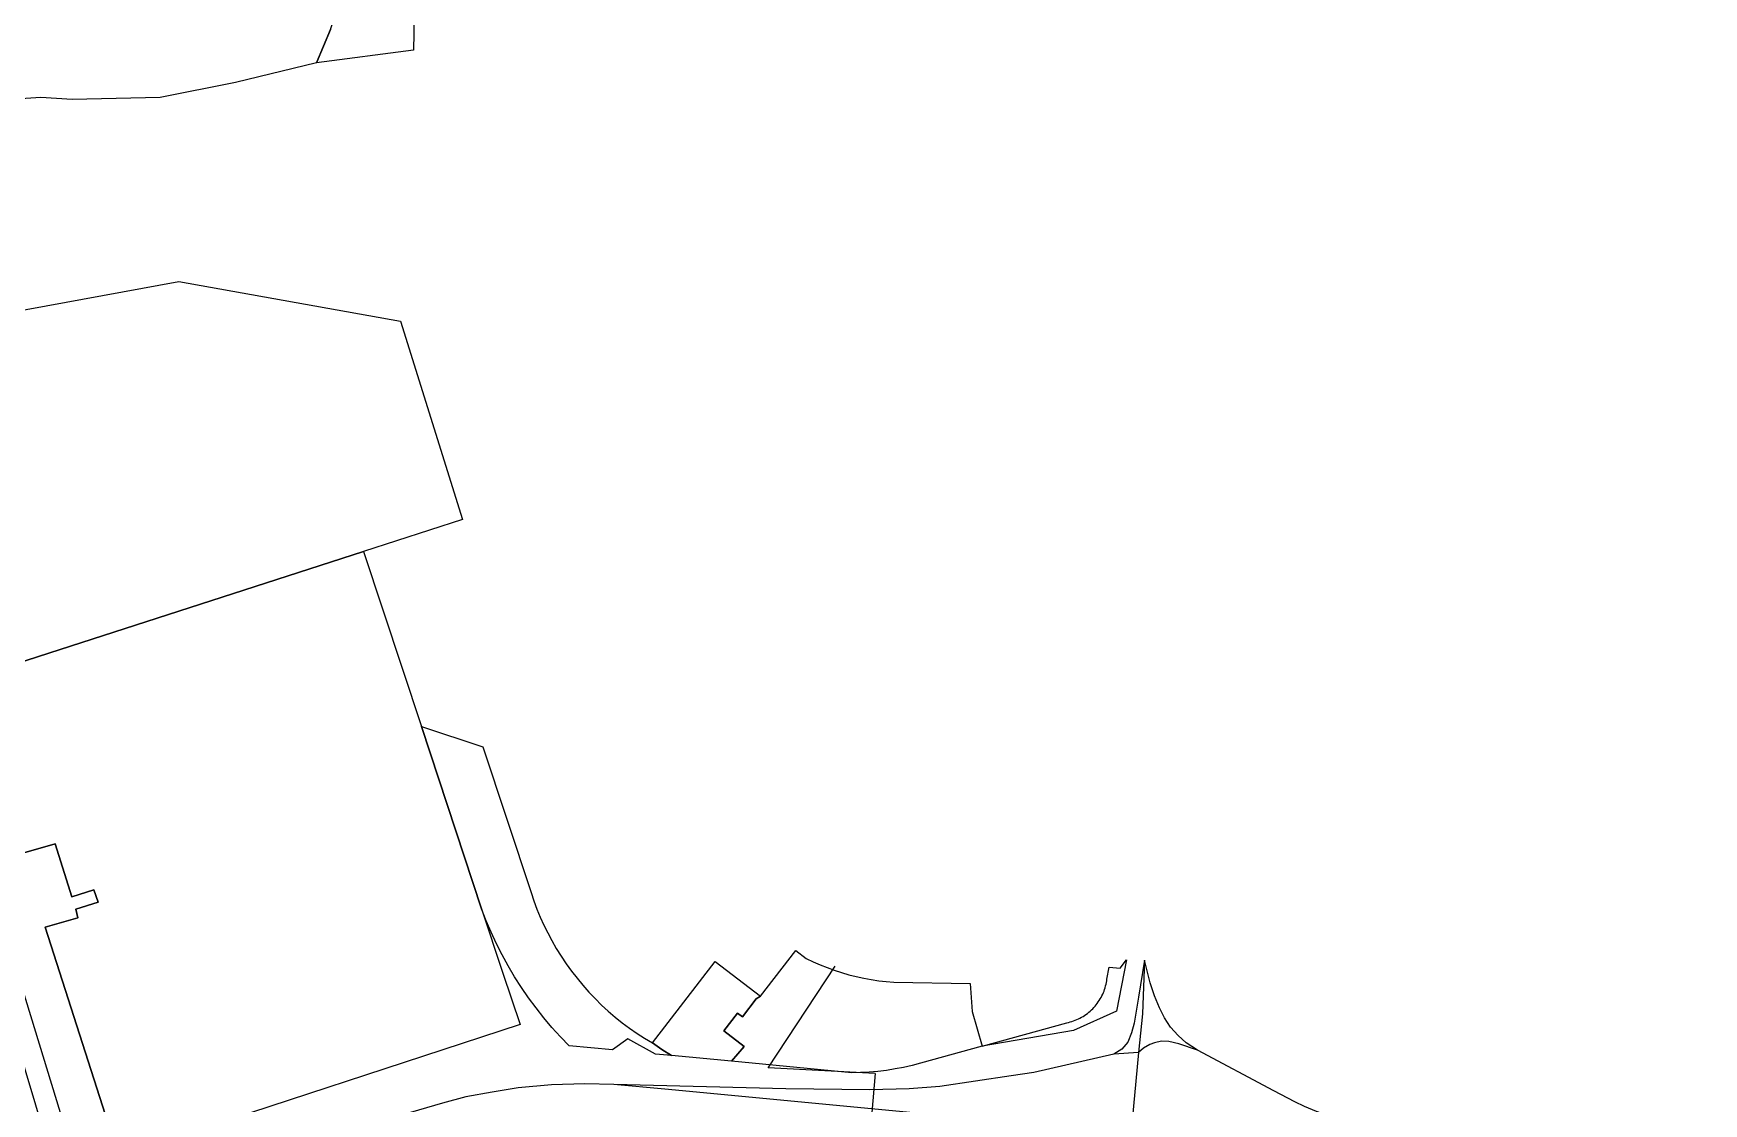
# Model space of a CAD drawing. Extents: x 1876309 to 1899261, y 443723 to 466661.
# Drawn here: x 1893052 to 1896252, y 456916 to 458968 of the extents above; entities that cross this region are included whole.
import ezdxf

# ---------------------------------------------------------------- set-up
doc = ezdxf.new("R2010")
doc.units = 0
doc.header["$MEASUREMENT"] = 0
for name, color, linetype in [('Parcels', 31, 'Continuous'), ('Roads', 7, 'Continuous'), ('Waterlines', 5, 'Continuous')]:
    doc.layers.add(name, color=color, linetype=linetype)

msp = doc.modelspace()

# ---------------------------------------------------------------- linework, layer by layer
at = {"layer": 'Parcels'}
for points in [[(1893621.7, 458974.7), (1893652.4, 459070.9), (1893699.6, 459224.6), (1893621.4, 459340.7), (1893663.9, 459414.3), (1893784.8, 459430.2), (1893784.8, 459153.2), (1893783.8, 459101.2), (1893780.5, 458935.2), (1893594.8, 458910.8), (1893621.7, 458974.7)], [(1892620.8, 458391.1), (1892778.8, 458400.7), (1892783.5, 458391.7), (1893330.8, 458491.7), (1893755.4, 458416), (1893874, 458036), (1893684.5, 457974.8), (1892852, 457705.6), (1892845.8, 457703.6), (1892810.5, 457782.3), (1892620.8, 458391.1)], [(1894274.8, 457008.5), (1894244.1, 457011.5), (1894191.3, 457040.9), (1894161.5, 457019.3), (1894078.7, 457027.3), (1894061.9, 457044.6), (1894045.7, 457062.5), (1894030.1, 457080.9), (1894015.1, 457099.8), (1894000.7, 457119.3), (1893987.1, 457139.1), (1893974, 457159.5), (1893961.7, 457180.2), (1893950, 457201.4), (1893939.1, 457222.9), (1893928.9, 457244.8), (1893919.4, 457267), (1893910.7, 457289.5), (1893795.4, 457638.9), (1893913.5, 457600.1), (1894005.7, 457320.8), (1894011, 457305), (1894016.9, 457289.3), (1894023.2, 457273.9), (1894030.1, 457258.6), (1894037.5, 457243.6), (1894045.3, 457228.8), (1894054, 457213.8), (1894063.2, 457199), (1894072.9, 457184.5), (1894083.1, 457170.4), (1894093.7, 457156.6), (1894104.8, 457143.2), (1894116.4, 457130.2), (1894128.3, 457117.6), (1894140.7, 457105.4), (1894153.6, 457093.6), (1894166.8, 457082.3), (1894180.3, 457071.4), (1894194.3, 457061), (1894208.6, 457051), (1894223.2, 457041.6), (1894238.1, 457032.7), (1894256.3, 457020.3), (1894274.8, 457008.5)], [(1894445.2, 457122.1), (1894512.6, 457209.7), (1894532.6, 457194.5), (1894545.8, 457188.2), (1894559.2, 457182.4), (1894572.8, 457177), (1894586.5, 457172.1), (1894600.4, 457167.6), (1894614.4, 457163.5), (1894628.6, 457160), (1894642.8, 457156.8), (1894657.2, 457154.2), (1894671.6, 457152), (1894686.1, 457150.3), (1894700.7, 457149), (1894847, 457146.7), (1894850.6, 457092.9), (1894869.5, 457026.4), (1894751.8, 456993.7), (1894735.7, 456989.5), (1894719.4, 456985.9), (1894703, 456982.8), (1894686.5, 456980.2), (1894670, 456978.2), (1894653.4, 456976.8), (1894636.7, 456975.9), (1894620, 456975.6), (1894389.8, 456997.5), (1894413.6, 457025.9), (1894374.6, 457055.8), (1894400.8, 457089.9), (1894410.4, 457082.6), (1894436.9, 457117.3), (1894445.2, 457122.1)], [(1894274.8, 457008.5), (1894256.3, 457020.3), (1894238.1, 457032.7), (1894358.1, 457189), (1894445.2, 457122.1), (1894436.9, 457117.3), (1894410.4, 457082.6), (1894400.8, 457089.9), (1894374.6, 457055.8), (1894413.6, 457025.9), (1894389.8, 456997.5), (1894274.8, 457008.5)], [(1894869.5, 457026.4), (1895031.7, 457071.3), (1895035, 457072.1), (1895038.3, 457072.9), (1895041.5, 457073.9), (1895044.7, 457074.9), (1895047.9, 457076.1), (1895051, 457077.4), (1895054.1, 457078.8), (1895057.1, 457080.3), (1895060.1, 457081.9), (1895063, 457083.6), (1895065.9, 457085.4), (1895068.7, 457087.3), (1895071.4, 457089.3), (1895074.1, 457091.4), (1895076.6, 457093.6), (1895079.1, 457095.9), (1895081.6, 457098.3), (1895083.9, 457100.7), (1895086.1, 457103.2), (1895088.3, 457105.9), (1895090.4, 457108.5), (1895092.3, 457111.3), (1895094.2, 457114.1), (1895096, 457117), (1895097.6, 457119.9), (1895099.2, 457122.9), (1895100.7, 457126), (1895102, 457129.1), (1895103.3, 457132.2), (1895104.4, 457135.4), (1895105.4, 457138.6), (1895106.3, 457141.9), (1895107.1, 457145.2), (1895107.8, 457148.5), (1895108.4, 457151.8), (1895108.8, 457155.2), (1895113.2, 457177.8), (1895134.2, 457175.8), (1895146.5, 457191.9), (1895127, 457093.3), (1895044.9, 457056.8), (1894869.5, 457026.4)]]:
    msp.add_lwpolyline(points, close=True, dxfattribs=at)
for points in [[(1893621.7, 458974.7), (1893594.8, 458910.8), (1893439.5, 458873.6), (1893295.2, 458844.7), (1893126.8, 458840.8), (1893066.3, 458844.6), (1892759.4, 458824), (1892683.5, 458819.7), (1892530.6, 458835.6), (1892411, 458823.6), (1892237.4, 458840.5), (1892096.3, 458908.5), (1892022, 458954.8), (1891926.2, 458995.8)], [(1892852, 457705.6), (1893684.5, 457974.8), (1893795.4, 457638.9), (1893910.7, 457289.5), (1893951.3, 457166.5), (1893984.8, 457067.9), (1893283.2, 456837.8), (1893236.6, 456840.5), (1893201.3, 456860.5), (1893201.3, 456860.5), (1893074.8, 457254.3), (1893137.5, 457272.3), (1893133.2, 457288.9), (1893176.2, 457302.3), (1893168.2, 457326), (1893125.8, 457312.8), (1893093.9, 457414.5), (1893025, 457394.2)], [(1893025, 457394.2), (1893093.9, 457414.5), (1893125.8, 457312.8), (1893168.2, 457326), (1893176.2, 457302.3), (1893133.2, 457288.9), (1893137.5, 457272.3), (1893074.8, 457254.3), (1893201.3, 456860.5), (1893201.3, 456860.5), (1893152.4, 456888.3), (1893110.9, 456875.8), (1893000, 457239.2)]]:
    msp.add_lwpolyline(points, dxfattribs=at)
at = {"layer": 'Roads'}
for p, q in [((1892968.3, 457204.7), (1893074.6, 456852.1)), ((1895169, 457014.4), (1895121.8, 457011.5))]:
    msp.add_line(p, q, dxfattribs=at)
for points in [[(1895181, 457191.3), (1895169.2, 457120.3), (1895161.2, 457070.7), (1895156, 457052.4), (1895148.9, 457033.9), (1895137.3, 457020.7), (1895121.8, 457011.5)], [(1895181, 457191.3), (1895176.7, 457088.7), (1895169, 457014.4)], [(1895282.4, 457019), (1895260.5, 457032.9), (1895245.1, 457047.1), (1895230.7, 457063.2), (1895218.8, 457081), (1895209.7, 457099.9), (1895200, 457123.2), (1895191.9, 457147.9), (1895181, 457191.3)], [(1895121.8, 457011.5), (1894969.1, 456976.2), (1894925.1, 456969.5), (1894788.7, 456949.5), (1894729.8, 456944.9), (1894654.7, 456943.1), (1894494, 456944.5), (1894164, 456953)], [(1895169, 457014.4), (1895140.1, 456698.5), (1895145.1, 456634.9)], [(1895282.4, 457019), (1895246.6, 457030.9), (1895227.7, 457035.2), (1895213.6, 457035.8), (1895200.2, 457033), (1895191.3, 457029.7), (1895179.2, 457022.4), (1895169, 457014.4)], [(1896251.9, 456754.2), (1896045.6, 456793), (1895770.1, 456841.5), (1895636.6, 456866.3), (1895591.1, 456876), (1895569.1, 456881.5), (1895550.5, 456887.6), (1895530.3, 456894.4), (1895510.2, 456901.4), (1895487.3, 456911.2), (1895468.7, 456919.7), (1895428.3, 456940.8), (1895282.4, 457019)], [(1894261.6, 456944.3), (1894164, 456953), (1894108.4, 456954.1), (1894044.5, 456952.5), (1893980.6, 456946.4), (1893931, 456938.2), (1893880.9, 456929.3), (1893835.7, 456917.2), (1893744.3, 456890.2), (1893516.3, 456817), (1893470, 456805.4), (1893426.5, 456797.2), (1893381.4, 456791.7), (1893340.6, 456790), (1893294.9, 456792.2), (1893246.4, 456797.7), (1893196.9, 456807.1), (1893150.6, 456821.4), (1893107.6, 456837.8), (1893074.6, 456852.1)], [(1896251.9, 456754.2), (1895536.5, 456822.8), (1894261.6, 456944.3)]]:
    msp.add_lwpolyline(points, dxfattribs=at)
at = {"layer": 'Waterlines', "color": 5}
msp.add_line((1894665, 456974), (1894652.1, 456822.2), dxfattribs=at)
msp.add_lwpolyline([(1894665, 456974), (1894460.1, 456984.9), (1894588, 457180)], dxfattribs=at)

doc.saveas('drawing.dxf')
